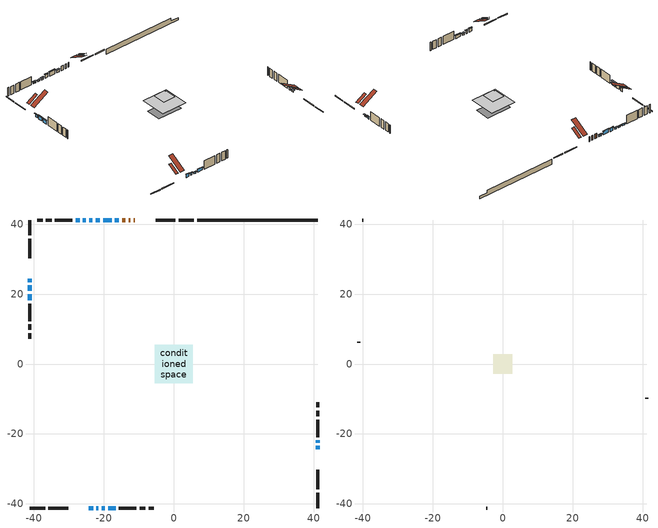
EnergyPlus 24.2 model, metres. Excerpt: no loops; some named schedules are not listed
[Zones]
conditioned space
 floor adiabatic (AdiabaticFloorConstruction): -5.47,-5.47 -5.47,5.47 5.47,5.47 5.47,-5.47 z2.21
 floor foundation (Slab1 construction): -5.41,-3.2 -5.41,3.2 5.41,3.2 5.41,-3.2 z-1.22
 wall outside (RimJoist1 construction): 5.78,41.15 1.4,41.15 / -41.15,-41.15 -36.77,-41.15 / -41.15,41.15 -41.15,36.77 / 41.15,-41.15 41.15,-36.77 z0.99:1.29
 wall outside (RimJoist2 construction): 0.47,41.15 -5.21,41.15 / -35.85,-41.15 -30.16,-41.15 / -41.15,35.85 -41.15,30.16 / 41.15,-35.85 41.15,-30.16 z0.99:1.29
 wall outside (AdiabaticWallConstruction 1): -11.08,41.15 -11.44,41.15 / -12.36,41.15 -12.92,41.15 / -13.85,41.15 -14.76,41.15 z0.99:3.02
 wall outside (AdiabaticWallConstruction): -15.69,41.15 -16.8,41.15 z0.99:1.91; -17.73,41.15 -20.17,41.15 / -41.15,20 -41.15,18.22 z0.99:2.62; -41.15,24.29 -41.15,23.38 / -24.29,-41.15 -23.07,-41.15 / -21.1,41.15 -22.32,41.15 z0.99:2.41; -22.14,-41.15 -21.53,-41.15 / -18.76,-41.15 -16.63,-41.15 z0.99:2.16; 41.15,-24.29 41.15,-23.38 / -20.61,-41.15 -19.69,-41.15 / -23.25,41.15 -24.16,41.15 z0.99:1.65; -25.09,41.15 -26.01,41.15 z0.99:1.45; -26.93,41.15 -28.05,41.15 z0.99:1.55; -41.15,22.45 -41.15,20.92 z0.99:2.67; 41.15,-22.45 41.15,-21.84 z0.99:2.01
 wall outside (Wall1 construction): -28.98,41.15 -33.98,41.15 / -15.7,-41.15 -10.69,-41.15 / -41.15,17.29 -41.15,12.28 / 41.15,-20.91 41.15,-15.9 z0.99:4.65
 wall outside (Wall2 construction): -34.91,41.15 -36.53,41.15 / -9.76,-41.15 -8.14,-41.15 / -41.15,11.36 -41.15,9.74 / 41.15,-14.98 41.15,-13.36 z0.99:4.65
 wall outside (Wall3 construction): -37.46,41.15 -38.98,41.15 / -7.21,-41.15 -5.69,-41.15 / -41.15,8.81 -41.15,7.29 / 41.15,-12.43 41.15,-10.91 z0.99:4.65
 wall foundation (FoundationWall1 construction): 6.71,41.15,-1.22 6.71,41.15,0.99 37.71,41.15,0.99 37.71,41.15,-0.2 41.15,41.15,-0.2 41.15,41.15,-1.22
 window (WindowConstruction 9): -15.69,41.15 -16.8,41.15 z0.99:1.9
 window (WindowConstruction 4): -17.73,41.15 -20.17,41.15 z0.99:2.61
 window (WindowConstruction 5): -41.15,24.29 -41.15,23.38 z0.99:2.41
 window (WindowConstruction 6): -24.29,-41.15 -23.07,-41.15 z0.99:2.41
 window (WindowConstruction 7): -22.14,-41.15 -21.53,-41.15 z0.99:2.16
 window (WindowConstruction 8): -21.1,41.15 -22.32,41.15 z0.99:2.41
 window (WindowConstruction 11): 41.15,-24.29 41.15,-23.38 z0.99:1.65
 window (WindowConstruction 12): -20.6,-41.15 -19.69,-41.15 z0.99:1.65
 window (WindowConstruction 13): -23.25,41.15 -24.16,41.15 z0.99:1.65
 window (WindowConstruction 14): -25.09,41.15 -26,41.15 z0.99:1.45
 window (WindowConstruction 10): -26.93,41.15 -28.05,41.15 z0.99:1.55
 window (WindowConstruction): -41.15,22.45 -41.15,20.92 z0.99:2.67
 window (WindowConstruction 1): -41.15,19.99 -41.15,18.22 z0.99:2.61
 window (WindowConstruction 2): 41.15,-22.45 41.15,-21.84 z0.99:2.01
 window (WindowConstruction 3): -18.76,-41.15 -16.63,-41.15 z0.99:2.16
 door (Door): -11.08,41.15 -11.44,41.15 z0.99:3.02
 door (Door 1): -12.37,41.15 -12.92,41.15 z0.99:3.02
 door (Door 2): -13.85,41.15 -14.76,41.15 z0.99:3.02
 ceiling adiabatic (AdiabaticFloorConstruction): 5.47,-5.47 5.47,5.47 -5.47,5.47 -5.47,-5.47 z2.21
 roof outside (Roof1 construction): -7.3,41.15,4.65 -7.3,37.12,7 -6.14,37.12,7 -6.14,41.15,4.65; -28.07,-41.15,4.65 -28.07,-37.12,7 -29.23,-37.12,7 -29.23,-41.15,4.65; -41.15,28.07,4.65 -37.12,28.07,7 -37.12,29.23,7 -41.15,29.23,4.65; 41.15,-28.07,4.65 37.12,-28.07,7 37.12,-29.23,7 41.15,-29.23,4.65
attic - vented
 floor to conditioned space (Floor1 construction Reversed): -2.72,-2.72 -2.72,2.72 2.72,2.72 2.72,-2.72 z4.65
 floor to conditioned space (Floor2 construction Reversed): -2.31,-2.31 -2.31,2.31 2.31,2.31 2.31,-2.31 z4.65
 wall outside (Wall4 construction): -39.91,41.15 -40.22,41.15 / -4.76,-41.15 -4.45,-41.15 / -41.15,6.36 -41.15,6.05 / 41.15,-9.98 41.15,-9.67 z0.99:4.65
 roof outside (Roof2 construction): -10.15,41.15,4.65 -10.15,34.53,8.51 -8.23,34.53,8.51 -8.23,41.15,4.65; -25.22,-41.15,4.65 -25.22,-34.53,8.51 -27.14,-34.53,8.51 -27.14,-41.15,4.65; -41.15,25.22,4.65 -34.53,25.22,8.51 -34.53,27.14,8.51 -41.15,27.14,4.65; 41.15,-25.22,4.65 34.53,-25.22,8.51 34.53,-27.14,8.51 41.15,-27.14,4.65
shading: -17,41.15 -15.49,41.15 -15.49,41.56 -17,41.56 z2.11; -20.37,41.15 -17.53,41.15 -17.53,41.56 -20.37,41.56 z2.82; -41.15,23.18 -41.15,24.49 -41.56,24.49 -41.56,23.18 z2.61; -22.87,-41.15 -24.49,-41.15 -24.49,-41.56 -22.87,-41.56 z2.61; -21.33,-41.15 -22.34,-41.15 -22.34,-41.56 -21.33,-41.56 z2.36; -22.52,41.15 -20.9,41.15 -20.9,41.56 -22.52,41.56 z2.61; 41.15,-23.18 41.15,-24.49 41.56,-24.49 41.56,-23.18 z1.85; -19.49,-41.15 -20.81,-41.15 -20.81,-41.56 -19.49,-41.56 z1.85; -24.36,41.15 -23.05,41.15 -23.05,41.56 -24.36,41.56 z1.85; -26.21,41.15 -24.89,41.15 -24.89,41.56 -26.21,41.56 z1.65; -28.25,41.15 -26.73,41.15 -26.73,41.56 -28.25,41.56 z1.75; -41.15,20.72 -41.15,22.65 -41.56,22.65 -41.56,20.72 z2.87; -41.15,18.02 -41.15,20.2 -41.56,20.2 -41.56,18.02 z2.82; 41.15,-21.64 41.15,-22.65 41.56,-22.65 41.56,-21.64 z2.21; -16.43,-41.15 -18.96,-41.15 -18.96,-41.56 -16.43,-41.56 z2.36
[Building]
Building 1: Terrain=Suburbs
[Site:Location]
Quebec Intl AP_QC: Latitude {deg}=46.8; Longitude {deg}=-71.38; Time Zone {hr}=-5; Elevation {m}=74; Keep Site Location Information=Yes
[Site:GroundTemperature:Shallow]
0.0108218, -2.24938, -2.43038, -1.3578, 2.94801, 7.23376, 10.9493, 13.303, 13.5029, 11.5886, 7.96783, 3.81355
[Site:WaterMainsTemperature]
Calculation Method=Schedule; Temperature Schedule=mains temperature schedule
[Material] Roughness=Rough; Thermal Absorptance=0.9
Name | Thickness {m} | Conductivity {W/m-K} | Density {kg/m3} | Specific Heat {J/kg-K} | Solar Absorptance | Visible Absorptance
asphalt or fiberglass shingles | 0.00635 | 0.162714 | 1121.4 | 1465.45 | 0.4 | 0.4
ceiling loosefill ins | 0.169333 | 0.0480833 | 16.02 | 1046.75 | 0.7 | 0.7
ceiling stud and cavity | 0.1397 | 0.162909 | 65.682 | 1177.47 | 0.7 | 0.7
ceiling stud and cavity 1 | 0.1397 | 0.0759935 | 65.682 | 1177.47 | 0.7 | 0.7
concrete 4.0 in. | 0.1016 | 1.803125 | 2242.8 | 837.4 | 0.7 | 0.7
concrete 8.0 in. | 0.2032 | 1.803125 | 2242.8 | 837.4 | 0.7 | 0.7
door material | 0.04445 | 0.0451087 | 512.64 | 1214.23 | 0.7 | 0.7
door material 1 | 0.04445 | 0.188738 | 512.64 | 1214.23 | 0.7 | 0.7
floor covering | 0.0127 | 0.0433444 | 54.468 | 1339.84 | 0.6 | 0.6
floor rigid ins; wall rigid ins | 0.512978 | 0.029427 | 32.04 | 1214.23 | 0.7 | 0.7
floor stud and cavity | 0.1397 | 1.75129 | 37.0049 | 1207.88 | 0.7 | 0.7
furniture material conditioned space 1 | 0.1524 | 0.115458 | 640.8 | 1214.23 | 0.6 | 0.6
gypsum board | 0.0127 | 0.160291 | 801 | 837.4 | 0.6 | 0.6
osb sheathing 0.5 in. | 0.0127 | 0.115458 | 512.64 | 1214.23 | 0.7 | 0.7
osb sheathing 0.75 in. | 0.01905 | 0.115458 | 512.64 | 1214.23 | 0.7 | 0.7
osb sheathing 2.0 in. | 0.0508 | 0.115458 | 512.64 | 1214.23 | 0.7 | 0.7
rim joist rigid ins | 0.051816 | 0.029427 | 32.04 | 1214.23 | 0.7 | 0.7
rim joist stud and cavity | 0.0508 | 0.11519 | 50.32683 | 1063.81 | 0.6 | 0.6
rim joist stud and cavity 1 | 0.0508 | 0.0956629 | 125.044 | 1163.47 | 0.6 | 0.6
roof stud and cavity | 0.2032 | 0.14079 | 78.34581 | 1123.46 | 0.7 | 0.7
wall stud and cavity | 0.1397 | 0.118064 | 139.0536 | 1170.24 | 0.7 | 0.7
wall stud and cavity 1 | 0.1397 | 0.134245 | 139.0536 | 1170.24 | 0.7 | 0.7
wall stud and cavity 2 | 0.1397 | 0.120759 | 139.0536 | 1170.24 | 0.7 | 0.7
wall stud and cavity 3 | 0.0889 | 6.1454 | 50.32683 | 1063.81 | 0.6 | 0.6
wall stud and cavity 4 | 0.0889 | 0.380278 | 52.3479 | 1209.89 | 0.7 | 0.7
wall stud and cavity 5 | 0.0889 | 0.391764 | 83.0341 | 1211.67 | 0.7 | 0.7
wood siding | 0.0254 | 0.102417 | 544.68 | 1172.36 | 0.4 | 0.4
wood siding 1 | 0.00254 | 0.102417 | 544.68 | 1172.36 | 0.4 | 0.4
wood siding 2; wood siding 3; wood siding 4 | 0.0254 | 0.102417 | 544.68 | 1172.36 | 0.7 | 0.7
[WindowMaterial:SimpleGlazingSystem]
Name | U-Factor {W/m2-K} | Solar Heat Gain Coefficient
WindowMaterial | 2.94859 | 0.61
WindowMaterial 1 | 2.94177 | 0.62
WindowMaterial 10 | 4.98983 | 0.58
WindowMaterial 11 | 4.672994 | 0.52
WindowMaterial 2 | 2.992306 | 0.51
WindowMaterial 3 | 2.99401 | 0.55
WindowMaterial 4 | 2.95994 | 0.59
WindowMaterial 5 | 2.983789 | 0.56
WindowMaterial 6 | 2.97073 | 0.58
WindowMaterial 7 | 2.98776 | 0.52
WindowMaterial 8 | 2.91622 | 0.49
WindowMaterial 9 | 3.02467 | 0.44
[Construction]
AdiabaticFloorConstruction: floor stud and cavity, floor rigid ins, osb sheathing 0.75 in., floor covering
AdiabaticWallConstruction: wood siding 3, wall rigid ins, wall stud and cavity 4, gypsum board
AdiabaticWallConstruction 1: wood siding 4, wall rigid ins, wall stud and cavity 4, gypsum board
Door: door material
Door 1; Door 2: door material 1
Floor1 construction Reversed: gypsum board, ceiling stud and cavity, ceiling loosefill ins
Floor2 construction Reversed: gypsum board, ceiling stud and cavity 1
FoundationWall1 construction: concrete 8.0 in.
furniture construction conditioned space 1: furniture material conditioned space 1
PartitionWallConstruction: gypsum board, wall stud and cavity 5, gypsum board
RimJoist1 construction: wood siding 2, rim joist stud and cavity
RimJoist2 construction: wood siding 2, rim joist rigid ins, osb sheathing 2.0 in., rim joist stud and cavity 1
Roof1 construction: asphalt or fiberglass shingles, osb sheathing 0.75 in., roof stud and cavity, gypsum board
Roof2 construction: asphalt or fiberglass shingles
Slab1 construction: concrete 4.0 in.
Wall1 construction: wood siding, osb sheathing 0.5 in., wall stud and cavity, gypsum board
Wall2 construction: wood siding, osb sheathing 0.5 in., wall stud and cavity 1, gypsum board
Wall3 construction: wood siding, osb sheathing 0.5 in., wall stud and cavity 2, gypsum board
Wall4 construction: wood siding 1, wall stud and cavity 3
WindowConstruction: WindowMaterial
WindowConstruction 1: WindowMaterial 1
WindowConstruction 10: WindowMaterial 9
WindowConstruction 11; WindowConstruction 12; WindowConstruction 13: WindowMaterial 10
WindowConstruction 14: WindowMaterial 11
WindowConstruction 2: WindowMaterial 2
WindowConstruction 3: WindowMaterial 3
WindowConstruction 4: WindowMaterial 4
WindowConstruction 5: WindowMaterial 5
WindowConstruction 6; WindowConstruction 8: WindowMaterial 6
WindowConstruction 7: WindowMaterial 7
WindowConstruction 9: WindowMaterial 8
[Zone] Multiplier=1; Part of Total Floor Area=Yes
Name | Volume {m3}
attic - vented | 30.4153
conditioned space | 474.5
[Space]
Name | Zone | Volume {m3}
attic - vented 1 | attic - vented | 30.4153
conditioned space 1 | conditioned space | 474.5
[ZoneInfiltration:EffectiveLeakageArea]
infil attic - vented 1: Zone or Space=attic - vented 1; Schedule=Always On Discrete; Effective Air Leakage Area {cm2}=1876.06; Stack Coefficient=0.000523073; Wind Coefficient=1.54526e-05
[ZoneMixing]
whole house fan mix: Zone or Space=attic - vented; Schedule=Always On Continuous; Design Flow Rate Calculation Method=Flow/Zone; Design Flow Rate {m3/s}=0; Source Zone or Space=conditioned space
[SurfaceProperty:ExposedFoundationPerimeter]
Slab1: Exposed Perimeter Calculation Method=TotalExposedPerimeter; Total Exposed Perimeter {m}=34.442
[InternalMass] Zone or ZoneList=conditioned space; Space or SpaceList=conditioned space 1
Name | Construction | Surface Area {m2}
furniture mass conditioned space 1 | furniture construction conditioned space 1 | 75.6402
partition wall mass | PartitionWallConstruction | 189.1
[Lights]
interior lighting: Zone or ZoneList or Space or SpaceList=conditioned space 1; Schedule=interior lighting schedule; Design Level Calculation Method=LightingLevel; Lighting Level {W}=343.2; Return Air Fraction=0; Fraction Radiant=0.6; Fraction Visible=0.2; Fraction Replaceable=1
[People]
occupants: Zone or ZoneList or Space or SpaceList=conditioned space 1; Number of People Schedule=occupants schedule; Number of People Calculation Method=People; Number of People=3; Fraction Radiant=0.314171; Sensible Heat Fraction=0.56303; Activity Level Schedule=occupants activity schedule; Carbon Dioxide Generation Rate {m3/s-W}=0; Enable ASHRAE 55 Comfort Warnings=No; Mean Radiant Temperature Calculation Type=EnclosureAveraged
[ElectricEquipment] Zone or ZoneList or Space or SpaceList=conditioned space 1; Design Level Calculation Method=EquipmentLevel
Name | Schedule | Design Level {W} | Fraction Latent | Fraction Radiant | Fraction Lost
clothes dryer | clothes dryer schedule | 140.772 | 0.015 | 0.081 | 0.85
clothes washer | clothes washer schedule | 32.1985 | 0.03 | 0.162 | 0.7
cooking range | cooking range schedule | 215.147 | 0.08 | 0.432 | 0.2
dishwasher | dishwasher schedule | 66.8632 | 0.3 | 0.18 | 0.4
fridge | fridge schedule | 72.9452 | 0 | 0.6 | 0
mech vent house fan | mech vent house fan schedule | 6.33333 | 0 | 0 | 1
mech vent house fan cfis | mech vent house fan cfis schedule | 0 | 0 | 0 | 0
mech vent range fan 0 | mech vent range fan 0 schedule | 57 | 0 | 0 | 1
misc plug loads | misc plug loads schedule | 494.7 | 0.045 | 0.513 | 0.1
whole house fan | Always On Discrete | 0 | 0 | 0 | 1
[OtherEquipment] Zone or ZoneList or Space or SpaceList=conditioned space 1; Design Level Calculation Method=EquipmentLevel
Name | Fuel Type | Schedule | Design Level {W} | Fraction Latent | Fraction Radiant | Fraction Lost
clothes dryer 1 | Electricity | clothes dryer schedule | 0 | 0.015 | 0.081 | 0.85
cooking range 1 | Electricity | cooking range schedule | 0 | 0.08 | 0.432 | 0.2
general water use latent | None | general water use schedule | 62.594 | 1 | 0 | 0
general water use sensible | None | general water use schedule | -61.6891 | 0 | 0.6 | 0
mech vent house fan latent load | None | Always On Discrete | 0 | 1 | 0 | 0
mech vent house fan sensible load | None | Always On Discrete | 0 | 0 | 0 | 0
water heater energy adjustment1 | Electricity | Always On Discrete | 0.01 | 0 | 0 | 1
[ZoneInfiltration:DesignFlowRate] Zone or ZoneList or Space or SpaceList=conditioned space 1; Schedule=Always On Discrete; Design Flow Rate Calculation Method=Flow/Zone; Design Flow Rate {m3/s}=0
infil flow; natural vent flow; whole house fan flow
[Foundation:Kiva]
Foundation Kiva 1: Initial Indoor Air Temperature {C}=18; Wall Height Above Grade {m}=0.990021; Wall Depth Below Slab {m}=0.2032
[Foundation:Kiva:Settings]
Soil Conductivity {W/m-K}=0.849921; Soil Density {kg/m3}=1842.3; Soil Specific Heat {J/kg-K}=418.7; Ground Solar Absorptivity=0.9; Ground Thermal Absorptivity=0.9; Ground Surface Roughness {m}=0.03; Far-Field Width {m}=40; Deep-Ground Boundary Condition=ZeroFlux; Deep-Ground Depth {m}=40; Minimum Cell Dimension {m}=0.2; Maximum Cell Growth Coefficient=3; Simulation Timestep=Timestep
[Exterior:Lights]
exterior lighting: Schedule=exterior lighting schedule; Design Level {W}=75.6
[Schedule:Constant]
Name | Hourly Value
Always On Continuous; mech vent house fan schedule; mech vent house fan cfis schedule; Always On Discrete | 1
occupants activity schedule | 117.228
fridge schedule | 0
[Schedule:Week:Daily]
interior lighting schedule Week Rule - Jan1-Jan27: interior lighting schedule day, interior lighting schedule day, interior lighting schedule day, interior lighting schedule day, interior lighting schedule day, interior lighting schedule day, interior lighting schedule day, interior lighting schedule default day, interior lighting schedule default day, interior lighting schedule default day, interior lighting schedule default day, interior lighting schedule default day
interior lighting schedule Week Rule - Jan28-Feb3: interior lighting schedule day, interior lighting schedule day, interior lighting schedule day, interior lighting schedule day, interior lighting schedule day 1, interior lighting schedule day 1, interior lighting schedule day 1, interior lighting schedule default day, interior lighting schedule default day, interior lighting schedule default day, interior lighting schedule default day, interior lighting schedule default day
interior lighting schedule Week Rule - Feb4-Feb24: interior lighting schedule day 1, interior lighting schedule day 1, interior lighting schedule day 1, interior lighting schedule day 1, interior lighting schedule day 1, interior lighting schedule day 1, interior lighting schedule day 1, interior lighting schedule default day, interior lighting schedule default day, interior lighting schedule default day, interior lighting schedule default day, interior lighting schedule default day
interior lighting schedule Week Rule - Feb25-Mar3: interior lighting schedule day 1, interior lighting schedule day 1, interior lighting schedule day 1, interior lighting schedule day 1, interior lighting schedule day 2, interior lighting schedule day 2, interior lighting schedule day 2, interior lighting schedule default day, interior lighting schedule default day, interior lighting schedule default day, interior lighting schedule default day, interior lighting schedule default day
interior lighting schedule Week Rule - Mar4-Mar31: interior lighting schedule day 2, interior lighting schedule day 2, interior lighting schedule day 2, interior lighting schedule day 2, interior lighting schedule day 2, interior lighting schedule day 2, interior lighting schedule day 2, interior lighting schedule default day, interior lighting schedule default day, interior lighting schedule default day, interior lighting schedule default day, interior lighting schedule default day
interior lighting schedule Week Rule - Apr1-Apr28: interior lighting schedule day 3, interior lighting schedule day 3, interior lighting schedule day 3, interior lighting schedule day 3, interior lighting schedule day 3, interior lighting schedule day 3, interior lighting schedule day 3, interior lighting schedule default day, interior lighting schedule default day, interior lighting schedule default day, interior lighting schedule default day, interior lighting schedule default day
interior lighting schedule Week Rule - Apr29-May5: interior lighting schedule day 3, interior lighting schedule day 3, interior lighting schedule day 4, interior lighting schedule day 4, interior lighting schedule day 4, interior lighting schedule day 4, interior lighting schedule day 4, interior lighting schedule default day, interior lighting schedule default day, interior lighting schedule default day, interior lighting schedule default day, interior lighting schedule default day
interior lighting schedule Week Rule - May6-May26: interior lighting schedule day 4, interior lighting schedule day 4, interior lighting schedule day 4, interior lighting schedule day 4, interior lighting schedule day 4, interior lighting schedule day 4, interior lighting schedule day 4, interior lighting schedule default day, interior lighting schedule default day, interior lighting schedule default day, interior lighting schedule default day, interior lighting schedule default day
interior lighting schedule Week Rule - May27-Jun2: interior lighting schedule day 4, interior lighting schedule day 4, interior lighting schedule day 4, interior lighting schedule day 4, interior lighting schedule day 4, interior lighting schedule day 5, interior lighting schedule day 5, interior lighting schedule default day, interior lighting schedule default day, interior lighting schedule default day, interior lighting schedule default day, interior lighting schedule default day
interior lighting schedule Week Rule - Jun3-Jun30: interior lighting schedule day 5, interior lighting schedule day 5, interior lighting schedule day 5, interior lighting schedule day 5, interior lighting schedule day 5, interior lighting schedule day 5, interior lighting schedule day 5, interior lighting schedule default day, interior lighting schedule default day, interior lighting schedule default day, interior lighting schedule default day, interior lighting schedule default day
interior lighting schedule Week Rule - Jul1-Jul28: interior lighting schedule day 6, interior lighting schedule day 6, interior lighting schedule day 6, interior lighting schedule day 6, interior lighting schedule day 6, interior lighting schedule day 6, interior lighting schedule day 6, interior lighting schedule default day, interior lighting schedule default day, interior lighting schedule default day, interior lighting schedule default day, interior lighting schedule default day
interior lighting schedule Week Rule - Jul29-Aug4: interior lighting schedule day 6, interior lighting schedule day 6, interior lighting schedule day 6, interior lighting schedule day 7, interior lighting schedule day 7, interior lighting schedule day 7, interior lighting schedule day 7, interior lighting schedule default day, interior lighting schedule default day, interior lighting schedule default day, interior lighting schedule default day, interior lighting schedule default day
interior lighting schedule Week Rule - Aug5-Aug25: interior lighting schedule day 7, interior lighting schedule day 7, interior lighting schedule day 7, interior lighting schedule day 7, interior lighting schedule day 7, interior lighting schedule day 7, interior lighting schedule day 7, interior lighting schedule default day, interior lighting schedule default day, interior lighting schedule default day, interior lighting schedule default day, interior lighting schedule default day
interior lighting schedule Week Rule - Aug26-Sep1: interior lighting schedule day 7, interior lighting schedule day 7, interior lighting schedule day 7, interior lighting schedule day 7, interior lighting schedule day 7, interior lighting schedule day 7, interior lighting schedule day 8, interior lighting schedule default day, interior lighting schedule default day, interior lighting schedule default day, interior lighting schedule default day, interior lighting schedule default day
interior lighting schedule Week Rule - Sep2-Sep29: interior lighting schedule day 8, interior lighting schedule day 8, interior lighting schedule day 8, interior lighting schedule day 8, interior lighting schedule day 8, interior lighting schedule day 8, interior lighting schedule day 8, interior lighting schedule default day, interior lighting schedule default day, interior lighting schedule default day, interior lighting schedule default day, interior lighting schedule default day
interior lighting schedule Week Rule - Sep30-Oct6: interior lighting schedule day 8, interior lighting schedule day 9, interior lighting schedule day 9, interior lighting schedule day 9, interior lighting schedule day 9, interior lighting schedule day 9, interior lighting schedule day 9, interior lighting schedule default day, interior lighting schedule default day, interior lighting schedule default day, interior lighting schedule default day, interior lighting schedule default day
interior lighting schedule Week Rule - Oct7-Oct27: interior lighting schedule day 9, interior lighting schedule day 9, interior lighting schedule day 9, interior lighting schedule day 9, interior lighting schedule day 9, interior lighting schedule day 9, interior lighting schedule day 9, interior lighting schedule default day, interior lighting schedule default day, interior lighting schedule default day, interior lighting schedule default day, interior lighting schedule default day
interior lighting schedule Week Rule - Oct28-Nov3: interior lighting schedule day 9, interior lighting schedule day 9, interior lighting schedule day 9, interior lighting schedule day 9, interior lighting schedule day 10, interior lighting schedule day 10, interior lighting schedule day 10, interior lighting schedule default day, interior lighting schedule default day, interior lighting schedule default day, interior lighting schedule default day, interior lighting schedule default day
interior lighting schedule Week Rule - Nov4-Nov24: interior lighting schedule day 10, interior lighting schedule day 10, interior lighting schedule day 10, interior lighting schedule day 10, interior lighting schedule day 10, interior lighting schedule day 10, interior lighting schedule day 10, interior lighting schedule default day, interior lighting schedule default day, interior lighting schedule default day, interior lighting schedule default day, interior lighting schedule default day
interior lighting schedule Week Rule - Nov25-Dec1: interior lighting schedule day 10, interior lighting schedule day 10, interior lighting schedule day 10, interior lighting schedule day 10, interior lighting schedule day 10, interior lighting schedule day 10, interior lighting schedule day 11, interior lighting schedule default day, interior lighting schedule default day, interior lighting schedule default day, interior lighting schedule default day, interior lighting schedule default day
interior lighting schedule Week Rule - Dec2-Dec31: interior lighting schedule day 11, interior lighting schedule day 11, interior lighting schedule day 11, interior lighting schedule day 11, interior lighting schedule day 11, interior lighting schedule day 11, interior lighting schedule day 11, interior lighting schedule default day, interior lighting schedule default day, interior lighting schedule default day, interior lighting schedule default day, interior lighting schedule default day
occupants schedule Week Rule - Jan1-Dec31: occupants schedule day, occupants schedule day, occupants schedule day, occupants schedule day, occupants schedule day, occupants schedule day, occupants schedule day, occupants schedule default day, occupants schedule default day, occupants schedule default day, occupants schedule default day, occupants schedule default day
clothes dryer schedule Week Rule - Jan1-Dec31: clothes dryer schedule day, clothes dryer schedule day, clothes dryer schedule day, clothes dryer schedule day, clothes dryer schedule day, clothes dryer schedule day, clothes dryer schedule day, clothes dryer schedule default day, clothes dryer schedule default day, clothes dryer schedule default day, clothes dryer schedule default day, clothes dryer schedule default day
clothes washer schedule Week Rule - Jan1-Dec31: clothes washer schedule day, clothes washer schedule day, clothes washer schedule day, clothes washer schedule day, clothes washer schedule day, clothes washer schedule day, clothes washer schedule day, clothes washer schedule default day, clothes washer schedule default day, clothes washer schedule default day, clothes washer schedule default day, clothes washer schedule default day
cooking range schedule Week Rule - Jan1-Dec31: cooking range schedule day, cooking range schedule day, cooking range schedule day, cooking range schedule day, cooking range schedule day, cooking range schedule day, cooking range schedule day, cooking range schedule default day, cooking range schedule default day, cooking range schedule default day, cooking range schedule default day, cooking range schedule default day
dishwasher schedule Week Rule - Jan1-Dec31: dishwasher schedule day, dishwasher schedule day, dishwasher schedule day, dishwasher schedule day, dishwasher schedule day, dishwasher schedule day, dishwasher schedule day, dishwasher schedule default day, dishwasher schedule default day, dishwasher schedule default day, dishwasher schedule default day, dishwasher schedule default day
mech vent range fan 0 schedule Week Rule - Jan1-Dec31: mech vent range fan 0 schedule day, mech vent range fan 0 schedule day, mech vent range fan 0 schedule day, mech vent range fan 0 schedule day, mech vent range fan 0 schedule day, mech vent range fan 0 schedule day, mech vent range fan 0 schedule day, mech vent range fan 0 schedule default day, mech vent range fan 0 schedule default day, mech vent range fan 0 schedule default day, mech vent range fan 0 schedule default day, mech vent range fan 0 schedule default day
misc plug loads schedule Week Rule - Jan1-Dec31: misc plug loads schedule day, misc plug loads schedule day, misc plug loads schedule day, misc plug loads schedule day, misc plug loads schedule day, misc plug loads schedule day, misc plug loads schedule day, misc plug loads schedule default day, misc plug loads schedule default day, misc plug loads schedule default day, misc plug loads schedule default day, misc plug loads schedule default day
general water use schedule Week Rule - Jan1-Dec31: general water use schedule day, general water use schedule day, general water use schedule day, general water use schedule day, general water use schedule day, general water use schedule day, general water use schedule day, general water use schedule default day, general water use schedule default day, general water use schedule default day, general water use schedule default day, general water use schedule default day
exterior lighting schedule Week Rule - Jan1-Jan27: exterior lighting schedule day, exterior lighting schedule day, exterior lighting schedule day, exterior lighting schedule day, exterior lighting schedule day, exterior lighting schedule day, exterior lighting schedule day, exterior lighting schedule default day, exterior lighting schedule default day, exterior lighting schedule default day, exterior lighting schedule default day, exterior lighting schedule default day
exterior lighting schedule Week Rule - Jan28-Feb3: exterior lighting schedule day, exterior lighting schedule day, exterior lighting schedule day, exterior lighting schedule day, exterior lighting schedule day 1, exterior lighting schedule day 1, exterior lighting schedule day 1, exterior lighting schedule default day, exterior lighting schedule default day, exterior lighting schedule default day, exterior lighting schedule default day, exterior lighting schedule default day
exterior lighting schedule Week Rule - Feb4-Feb24: exterior lighting schedule day 1, exterior lighting schedule day 1, exterior lighting schedule day 1, exterior lighting schedule day 1, exterior lighting schedule day 1, exterior lighting schedule day 1, exterior lighting schedule day 1, exterior lighting schedule default day, exterior lighting schedule default day, exterior lighting schedule default day, exterior lighting schedule default day, exterior lighting schedule default day
exterior lighting schedule Week Rule - Feb25-Mar3: exterior lighting schedule day 1, exterior lighting schedule day 1, exterior lighting schedule day 1, exterior lighting schedule day 1, exterior lighting schedule day 2, exterior lighting schedule day 2, exterior lighting schedule day 2, exterior lighting schedule default day, exterior lighting schedule default day, exterior lighting schedule default day, exterior lighting schedule default day, exterior lighting schedule default day
exterior lighting schedule Week Rule - Mar4-Mar31: exterior lighting schedule day 2, exterior lighting schedule day 2, exterior lighting schedule day 2, exterior lighting schedule day 2, exterior lighting schedule day 2, exterior lighting schedule day 2, exterior lighting schedule day 2, exterior lighting schedule default day, exterior lighting schedule default day, exterior lighting schedule default day, exterior lighting schedule default day, exterior lighting schedule default day
exterior lighting schedule Week Rule - Apr1-Apr28: exterior lighting schedule day 3, exterior lighting schedule day 3, exterior lighting schedule day 3, exterior lighting schedule day 3, exterior lighting schedule day 3, exterior lighting schedule day 3, exterior lighting schedule day 3, exterior lighting schedule default day, exterior lighting schedule default day, exterior lighting schedule default day, exterior lighting schedule default day, exterior lighting schedule default day
exterior lighting schedule Week Rule - Apr29-May5: exterior lighting schedule day 3, exterior lighting schedule day 3, exterior lighting schedule day 4, exterior lighting schedule day 4, exterior lighting schedule day 4, exterior lighting schedule day 4, exterior lighting schedule day 4, exterior lighting schedule default day, exterior lighting schedule default day, exterior lighting schedule default day, exterior lighting schedule default day, exterior lighting schedule default day
exterior lighting schedule Week Rule - May6-May26: exterior lighting schedule day 4, exterior lighting schedule day 4, exterior lighting schedule day 4, exterior lighting schedule day 4, exterior lighting schedule day 4, exterior lighting schedule day 4, exterior lighting schedule day 4, exterior lighting schedule default day, exterior lighting schedule default day, exterior lighting schedule default day, exterior lighting schedule default day, exterior lighting schedule default day
exterior lighting schedule Week Rule - May27-Jun2: exterior lighting schedule day 4, exterior lighting schedule day 4, exterior lighting schedule day 4, exterior lighting schedule day 4, exterior lighting schedule day 4, exterior lighting schedule day 5, exterior lighting schedule day 5, exterior lighting schedule default day, exterior lighting schedule default day, exterior lighting schedule default day, exterior lighting schedule default day, exterior lighting schedule default day
exterior lighting schedule Week Rule - Jun3-Jun30: exterior lighting schedule day 5, exterior lighting schedule day 5, exterior lighting schedule day 5, exterior lighting schedule day 5, exterior lighting schedule day 5, exterior lighting schedule day 5, exterior lighting schedule day 5, exterior lighting schedule default day, exterior lighting schedule default day, exterior lighting schedule default day, exterior lighting schedule default day, exterior lighting schedule default day
exterior lighting schedule Week Rule - Jul1-Jul28: exterior lighting schedule day 6, exterior lighting schedule day 6, exterior lighting schedule day 6, exterior lighting schedule day 6, exterior lighting schedule day 6, exterior lighting schedule day 6, exterior lighting schedule day 6, exterior lighting schedule default day, exterior lighting schedule default day, exterior lighting schedule default day, exterior lighting schedule default day, exterior lighting schedule default day
exterior lighting schedule Week Rule - Jul29-Aug4: exterior lighting schedule day 6, exterior lighting schedule day 6, exterior lighting schedule day 6, exterior lighting schedule day 7, exterior lighting schedule day 7, exterior lighting schedule day 7, exterior lighting schedule day 7, exterior lighting schedule default day, exterior lighting schedule default day, exterior lighting schedule default day, exterior lighting schedule default day, exterior lighting schedule default day
exterior lighting schedule Week Rule - Aug5-Aug25: exterior lighting schedule day 7, exterior lighting schedule day 7, exterior lighting schedule day 7, exterior lighting schedule day 7, exterior lighting schedule day 7, exterior lighting schedule day 7, exterior lighting schedule day 7, exterior lighting schedule default day, exterior lighting schedule default day, exterior lighting schedule default day, exterior lighting schedule default day, exterior lighting schedule default day
[Schedule:Year]
interior lighting schedule: interior lighting schedule Week Rule - Jan1-Jan27, 1, 1, 1, 27, interior lighting schedule Week Rule - Jan28-Feb3, 1, 28, 2, 3, interior lighting schedule Week Rule - Feb4-Feb24, 2, 4, 2, 24, interior lighting schedule Week Rule - Feb25-Mar3, 2, 25, 3, 3, interior lighting schedule Week Rule - Mar4-Mar31, 3, 4, 3, 31, interior lighting schedule Week Rule - Apr1-Apr28, 4, 1, 4, 28, interior lighting schedule Week Rule - Apr29-May5, 4, 29, 5, 5, interior lighting schedule Week Rule - May6-May26, 5, 6, 5, 26, interior lighting schedule Week Rule - May27-Jun2, 5, 27, 6, 2, interior lighting schedule Week Rule - Jun3-Jun30, 6, 3, 6, 30, interior lighting schedule Week Rule - Jul1-Jul28, 7, 1, 7, 28, interior lighting schedule Week Rule - Jul29-Aug4, 7, 29, 8, 4, interior lighting schedule Week Rule - Aug5-Aug25, 8, 5, 8, 25, interior lighting schedule Week Rule - Aug26-Sep1, 8, 26, 9, 1, interior lighting schedule Week Rule - Sep2-Sep29, 9, 2, 9, 29, interior lighting schedule Week Rule - Sep30-Oct6, 9, 30, 10, 6, interior lighting schedule Week Rule - Oct7-Oct27, 10, 7, 10, 27, interior lighting schedule Week Rule - Oct28-Nov3, 10, 28, 11, 3, interior lighting schedule Week Rule - Nov4-Nov24, 11, 4, 11, 24, interior lighting schedule Week Rule - Nov25-Dec1, 11, 25, 12, 1, interior lighting schedule Week Rule - Dec2-Dec31, 12, 2, 12, 31
occupants schedule: occupants schedule Week Rule - Jan1-Dec31, 1, 1, 12, 31
clothes dryer schedule: clothes dryer schedule Week Rule - Jan1-Dec31, 1, 1, 12, 31
clothes washer schedule: clothes washer schedule Week Rule - Jan1-Dec31, 1, 1, 12, 31
cooking range schedule: cooking range schedule Week Rule - Jan1-Dec31, 1, 1, 12, 31
dishwasher schedule: dishwasher schedule Week Rule - Jan1-Dec31, 1, 1, 12, 31
mech vent range fan 0 schedule: mech vent range fan 0 schedule Week Rule - Jan1-Dec31, 1, 1, 12, 31
misc plug loads schedule: misc plug loads schedule Week Rule - Jan1-Dec31, 1, 1, 12, 31
general water use schedule: general water use schedule Week Rule - Jan1-Dec31, 1, 1, 12, 31
exterior lighting schedule: exterior lighting schedule Week Rule - Jan1-Jan27, 1, 1, 1, 27, exterior lighting schedule Week Rule - Jan28-Feb3, 1, 28, 2, 3, exterior lighting schedule Week Rule - Feb4-Feb24, 2, 4, 2, 24, exterior lighting schedule Week Rule - Feb25-Mar3, 2, 25, 3, 3, exterior lighting schedule Week Rule - Mar4-Mar31, 3, 4, 3, 31, exterior lighting schedule Week Rule - Apr1-Apr28, 4, 1, 4, 28, exterior lighting schedule Week Rule - Apr29-May5, 4, 29, 5, 5, exterior lighting schedule Week Rule - May6-May26, 5, 6, 5, 26, exterior lighting schedule Week Rule - May27-Jun2, 5, 27, 6, 2, exterior lighting schedule Week Rule - Jun3-Jun30, 6, 3, 6, 30, exterior lighting schedule Week Rule - Jul1-Jul28, 7, 1, 7, 28, exterior lighting schedule Week Rule - Jul29-Aug4, 7, 29, 8, 4, exterior lighting schedule Week Rule - Aug5-Aug25, 8, 5, 8, 25, exterior lighting schedule Week Rule - Aug26-Sep1, 8, 26, 9, 1, exterior lighting schedule Week Rule - Sep2-Sep29, 9, 2, 9, 29, exterior lighting schedule Week Rule - Sep30-Oct6, 9, 30, 10, 6, exterior lighting schedule Week Rule - Oct7-Oct27, 10, 7, 10, 27, exterior lighting schedule Week Rule - Oct28-Nov3, 10, 28, 11, 3, exterior lighting schedule Week Rule - Nov4-Nov24, 11, 4, 11, 24, exterior lighting schedule Week Rule - Nov25-Dec1, 11, 25, 12, 1, exterior lighting schedule Week Rule - Dec2-Dec31, 12, 2, 12, 31
[Schedule:Compact]
mains temperature schedule: Through: 01/01, For: AllDays, Until: 24:00, 5.175, Through: 01/02, For: AllDays, Until: 24:00, 5.10167, Through: 01/03, For: AllDays, Until: 24:00, 5.02889, Through: 01/04, For: AllDays, Until: 24:00, 4.95778, Through: 01/05, For: AllDays, Until: 24:00, 4.88778, Through: 01/06, For: AllDays, Until: 24:00, 4.81833, Through: 01/07, For: AllDays, Until: 24:00, 4.75056, Through: 01/08, For: AllDays, Until: 24:00, 4.68389, Through: 01/09, For: AllDays, Until: 24:00, 4.61833, Through: 01/10, For: AllDays, Until: 24:00, 4.55389, Through: 01/11, For: AllDays, Until: 24:00, 4.49056, Through: 01/12, For: AllDays, Until: 24:00, 4.42889, Through: 01/13, For: AllDays, Until: 24:00, 4.36778, Through: 01/14, For: AllDays, Until: 24:00, 4.30889, Through: 01/15, For: AllDays, Until: 24:00, 4.25056, Through: 01/16, For: AllDays, Until: 24:00, 4.19389, Through: 01/17, For: AllDays, Until: 24:00, 4.13833, Through: 01/18, For: AllDays, Until: 24:00, 4.08444, Through: 01/19, For: AllDays, Until: 24:00, 4.03167, Through: 01/20, For: AllDays, Until: 24:00, 3.98056, Through: 01/21, For: AllDays, Until: 24:00, 3.93056, Through: 01/22, For: AllDays, Until: 24:00, 3.88222, Through: 01/23, For: AllDays, Until: 24:00, 3.835, Through: 01/24, For: AllDays, Until: 24:00, 3.78944, Through: 01/25, For: AllDays, Until: 24:00, 3.74556, Through: 01/26, For: AllDays, Until: 24:00, 3.70278, Through: 01/27, For: AllDays, Until: 24:00, 3.66167, Through: 01/28, For: AllDays, Until: 24:00, 3.62167, Through: 01/29, For: AllDays, Until: 24:00, 3.58389, Through: 01/30, For: AllDays, Until: 24:00, 3.54722, Through: 01/31, For: AllDays, Until: 24:00, 3.51167, Through: 02/01, For: AllDays, Until: 24:00, 3.47833, Through: 02/02, For: AllDays, Until: 24:00, 3.44611, Through: 02/03, For: AllDays, Until: 24:00, 3.41556, Through: 02/04, For: AllDays, Until: 24:00, 3.38667, Through: 02/05, For: AllDays, Until: 24:00, 3.35944, Through: 02/06, For: AllDays, Until: 24:00, 3.33389, Through: 02/07, For: AllDays, Until: 24:00, 3.30944, Through: 02/08, For: AllDays, Until: 24:00, 3.28667, Through: 02/09, For: AllDays, Until: 24:00, 3.26611, Through: 02/10, For: AllDays, Until: 24:00, 3.24667, Through: 02/11, For: AllDays, Until: 24:00, 3.22889, Through: 02/12, For: AllDays, Until: 24:00, 3.21278, Through: 02/13, For: AllDays, Until: 24:00, 3.19833, Through: 02/14, For: AllDays, Until: 24:00, 3.18556, Through: 02/15, For: AllDays, Until: 24:00, 3.17389, Through: 02/16, For: AllDays, Until: 24:00, 3.16444, Through: 02/17, For: AllDays, Until: 24:00, 3.15667, Through: 02/18, For: AllDays, Until: 24:00, 3.15056, Through: 02/19, For: AllDays, Until: 24:00, 3.14556, Through: 02/20, For: AllDays, Until: 24:00, 3.14278, Through: 02/21, For: AllDays, Until: 24:00, 3.14111, Through: 02/22, For: AllDays, Until: 24:00, 3.14167, Through: 02/23, For: AllDays, Until: 24:00, 3.14333, Through: 02/24, For: AllDays, Until: 24:00, 3.14722, Through: 02/25, For: AllDays, Until: 24:00, 3.15222, Through: 02/26, For: AllDays, Until: 24:00, 3.15944, Through: 02/27, For: AllDays, Until: 24:00, 3.16778, Through: 02/28, For: AllDays, Until: 24:00, 3.17778, Through: 03/01, For: AllDays, Until: 24:00, 3.18944, Through: 03/02, For: AllDays, Until: 24:00, 3.20333, Through: 03/03, For: AllDays, Until: 24:00, 3.21833, Through: 03/04, For: AllDays, Until: 24:00, 3.235, Through: 03/05, For: AllDays, Until: 24:00, 3.25333, Through: 03/06, For: AllDays, Until: 24:00, 3.27333, Through: 03/07, For: AllDays, Until: 24:00, 3.29444, Through: 03/08, For: AllDays, Until: 24:00, 3.31778, Through: 03/09, For: AllDays, Until: 24:00, 3.34222, Through: 03/10, For: AllDays, Until: 24:00, 3.36889, Through: 03/11, For: AllDays, Until: 24:00, 3.39667, Through: 03/12, For: AllDays, Until: 24:00, 3.42611, Through: 03/13, For: AllDays, Until: 24:00, 3.45722, Through: 03/14, For: AllDays, Until: 24:00, 3.49, Through: 03/15, For: AllDays, Until: 24:00, 3.52389, Through: 03/16, For: AllDays, Until: 24:00, 3.55944, Through: 03/17, For: AllDays, Until: 24:00, 3.59667, Through: 03/18, For: AllDays, Until: 24:00, 3.63556, Through: 03/19, For: AllDays, Until: 24:00, 3.67556, Through: 03/20, For: AllDays, Until: 24:00, 3.71722, Through: 03/21, For: AllDays, Until: 24:00, 3.76056, Through: 03/22, For: AllDays, Until: 24:00, 3.80556, Through: 03/23, For: AllDays, Until: 24:00, 3.85111, Through: 03/24, For: AllDays, Until: 24:00, 3.89889, Through: 03/25, For: AllDays, Until: 24:00, 3.94778, Through: 03/26, For: AllDays, Until: 24:00, 3.99833, Through: 03/27, For: AllDays, Until: 24:00, 4.05, Through: 03/28, For: AllDays, Until: 24:00, 4.10333, Through: 03/29, For: AllDays, Until: 24:00, 4.15778, Through: 03/30, For: AllDays, Until: 24:00, 4.21333, Through: 03/31, For: AllDays, Until: 24:00, 4.27056, Through: 04/01, For: AllDays, Until: 24:00, 4.32944, Through: 04/02, For: AllDays, Until: 24:00, 4.38889, Through: 04/03, For: AllDays, Until: 24:00, 4.45, Through: 04/04, For: AllDays, Until: 24:00, 4.51222, Through: 04/05, For: AllDays, Until: 24:00, 4.57611, Through: 04/06, For: AllDays, Until: 24:00, 4.64056, Through: 04/07, For: AllDays, Until: 24:00, 4.70667, Through: 04/08, For: AllDays, Until: 24:00, 4.77389, Through: 04/09, For: AllDays, Until: 24:00, 4.84222, Through: 04/10, For: AllDays, Until: 24:00, 4.91167, Through: 04/11, For: AllDays, Until: 24:00, 4.98278, Through: 04/12, For: AllDays, Until: 24:00, 5.05444, Through: 04/13, For: AllDays, Until: 24:00, 5.12722, Through: 04/14, For: AllDays, Until: 24:00, 5.20111, Through: 04/15, For: AllDays, Until: 24:00, 5.27611, Through: 04/16, For: AllDays, Until: 24:00, 5.35167, Through: 04/17, For: AllDays, Until: 24:00, 5.42889, Through: 04/18, For: AllDays, Until: 24:00, 5.50667, Through: 04/19, For: AllDays, Until: 24:00, 5.58556, Through: 04/20, For: AllDays, Until: 24:00, 5.665, Through: 04/21, For: AllDays, Until: 24:00, 5.74611, Through: 04/22, For: AllDays, Until: 24:00, 5.82722, Through: 04/23, For: AllDays, Until: 24:00, 5.91, Through: 04/24, For: AllDays, Until: 24:00, 5.99278, Through: 04/25, For: AllDays, Until: 24:00, 6.07722, Through: 04/26, For: AllDays, Until: 24:00, 6.16167, Through: 04/27, For: AllDays, Until: 24:00, 6.24722, Through: 04/28, For: AllDays, Until: 24:00, 6.33389, Through: 04/29, For: AllDays, Until: 24:00, 6.42056, Through: 04/30, For: AllDays, Until: 24:00, 6.50833, Through: 05/01, For: AllDays, Until: 24:00, 6.59667, Through: 05/02, For: AllDays, Until: 24:00, 6.68556, Through: 05/03, For: AllDays, Until: 24:00, 6.775, Through: 05/04, For: AllDays, Until: 24:00, 6.86556, Through: 05/05, For: AllDays, Until: 24:00, 6.95611, Through: 05/06, For: AllDays, Until: 24:00, 7.04722, Through: 05/07, For: AllDays, Until: 24:00, 7.13889, Through: 05/08, For: AllDays, Until: 24:00, 7.23111, Through: 05/09, For: AllDays, Until: 24:00, 7.32333, Through: 05/10, For: AllDays, Until: 24:00, 7.41667, Through: 05/11, For: AllDays, Until: 24:00, 7.51, Through: 05/12, For: AllDays, Until: 24:00, 7.60389, Through: 05/13, For: AllDays, Until: 24:00, 7.69778, Through: 05/14, For: AllDays, Until: 24:00, 7.79222, Through: 05/15, For: AllDays, Until: 24:00, 7.88667, Through: 05/16, For: AllDays, Until: 24:00, 7.98167, Through: 05/17, For: AllDays, Until: 24:00, 8.07667, Through: 05/18, For: AllDays, Until: 24:00, 8.17167, Through: 05/19, For: AllDays, Until: 24:00, 8.26722, Through: 05/20, For: AllDays, Until: 24:00, 8.36278, Through: 05/21, For: AllDays, Until: 24:00, 8.45833, Through: 05/22, For: AllDays, Until: 24:00, 8.55444, Through: 05/23, For: AllDays, Until: 24:00, 8.65, Through: 05/24, For: AllDays, Until: 24:00, 8.74611, Through: 05/25, For: AllDays, Until: 24:00, 8.84167, Through: 05/26, For: AllDays, Until: 24:00, 8.93722, Through: 05/27, For: AllDays, Until: 24:00, 9.03333, Through: 05/28, For: AllDays, Until: 24:00, 9.12889, Through: 05/29, For: AllDays, Until: 24:00, 9.22389, Through: 05/30, For: AllDays, Until: 24:00, 9.31944, Through: 05/31, For: AllDays, Until: 24:00, 9.41444, Through: 06/01, For: AllDays, Until: 24:00, 9.50944, Through: 06/02, For: AllDays, Until: 24:00, 9.60389, Through: 06/03, For: AllDays, Until: 24:00, 9.69833, Through: 06/04, For: AllDays, Until: 24:00, 9.79278, Through: 06/05, For: AllDays, Until: 24:00, 9.88667, Through: 06/06, For: AllDays, Until: 24:00, 9.98, Through: 06/07, For: AllDays, Until: 24:00, 10.0728, Through: 06/08, For: AllDays, Until: 24:00, 10.1656, Through: 06/09, For: AllDays, Until: 24:00, 10.2578, Through: 06/10, For: AllDays, Until: 24:00, 10.3494, Through: 06/11, For: AllDays, Until: 24:00, 10.4411, Through: 06/12, For: AllDays, Until: 24:00, 10.5317, Through: 06/13, For: AllDays, Until: 24:00, 10.6222, Through: 06/14, For: AllDays, Until: 24:00, 10.7117, Through: 06/15, For: AllDays, Until: 24:00, 10.8006, Through: 06/16, For: AllDays, Until: 24:00, 10.8889, Through: 06/17, For: AllDays, Until: 24:00, 10.9772, Through: 06/18, For: AllDays, Until: 24:00, 11.0639, Through: 06/19, For: AllDays, Until: 24:00, 11.1506, Through: 06/20, For: AllDays, Until: 24:00, 11.2361, Through: 06/21, For: AllDays, Until: 24:00, 11.3211, Through: 06/22, For: AllDays, Until: 24:00, 11.4056, Through: 06/23, For: AllDays, Until: 24:00, 11.4889, Through: 06/24, For: AllDays, Until: 24:00, 11.5711, Through: 06/25, For: AllDays, Until: 24:00, 11.6533, Through: 06/26, For: AllDays, Until: 24:00, 11.7339, Through: 06/27, For: AllDays, Until: 24:00, 11.8139, Through: 06/28, For: AllDays, Until: 24:00, 11.8928, Through: 06/29, For: AllDays, Until: 24:00, 11.9711, Through: 06/30, For: AllDays, Until: 24:00, 12.0483, Through: 07/01, For: AllDays, Until: 24:00, 12.1244, Through: 07/02, For: AllDays, Until: 24:00, 12.1994, Through: 07/03, For: AllDays, Until: 24:00, 12.2733, Through: 07/04, For: AllDays, Until: 24:00, 12.3467, Through: 07/05, For: AllDays, Until: 24:00, 12.4183, Through: 07/06, For: AllDays, Until: 24:00, 12.4894, Through: 07/07, For: AllDays, Until: 24:00, 12.5589, Through: 07/08, For: AllDays, Until: 24:00, 12.6278, Through: 07/09, For: AllDays, Until: 24:00, 12.695, Through: 07/10, For: AllDays, Until: 24:00, 12.7617, Through: 07/11, For: AllDays, Until: 24:00, 12.8267, Through: 07/12, For: AllDays, Until: 24:00, 12.8906, Through: 07/13, For: AllDays, Until: 24:00, 12.9528, Through: 07/14, For: AllDays, Until: 24:00, 13.0144, Through: 07/15, For: AllDays, Until: 24:00, 13.0744, Through: 07/16, For: AllDays, Until: 24:00, 13.1333, Through: 07/17, For: AllDays, Until: 24:00, 13.1906, Through: 07/18, For: AllDays, Until: 24:00, 13.2467, Through: 07/19, For: AllDays, Until: 24:00, 13.3017, Through: 07/20, For: AllDays, Until: 24:00, 13.355, Through: 07/21, For: AllDays, Until: 24:00, 13.4072, Through: 07/22, For: AllDays, Until: 24:00, 13.4578, Through: 07/23, For: AllDays, Until: 24:00, 13.5067, Through: 07/24, For: AllDays, Until: 24:00, 13.5544, Through: 07/25, For: AllDays, Until: 24:00, 13.6011, Through: 07/26, For: AllDays, Until: 24:00, 13.6461, Through: 07/27, For: AllDays, Until: 24:00, 13.6894, Through: 07/28, For: AllDays, Until: 24:00, 13.7317, Through: 07/29, For: AllDays, Until: 24:00, 13.7722, Through: 07/30, For: AllDays, Until: 24:00, 13.8111, Through: 07/31, For: AllDays, Until: 24:00, 13.8489, Through: 08/01, For: AllDays, Until: 24:00, 13.8844, Through: 08/02, For: AllDays, Until: 24:00, 13.9189, Through: 08/03, For: AllDays, Until: 24:00, 13.9522, Through: 08/04, For: AllDays, Until: 24:00, 13.9833, Through: 08/05, For: AllDays, Until: 24:00, 14.0133, Through: 08/06, For: AllDays, Until: 24:00, 14.0411, Through: 08/07, For: AllDays, Until: 24:00, 14.0678, Through: 08/08, For: AllDays, Until: 24:00, 14.0933, Through: 08/09, For: AllDays, Until: 24:00, 14.1167, Through: 08/10, For: AllDays, Until: 24:00, 14.1383, Through: 08/11, For: AllDays, Until: 24:00, 14.1589, Through: 08/12, For: AllDays, Until: 24:00, 14.1772, Through: 08/13, For: AllDays, Until: 24:00, 14.1944, Through: 08/14, For: AllDays, Until: 24:00, 14.21, Through: 08/15, For: AllDays, Until: 24:00, 14.2233, Through: 08/16, For: AllDays, Until: 24:00, 14.2356, Through: 08/17, For: AllDays, Until: 24:00, 14.2461, Through: 08/18, For: AllDays, Until: 24:00, 14.255, Through: 08/19, For: AllDays, Until: 24:00, 14.2622, Through: 08/20, For: AllDays, Until: 24:00, 14.2678, Through: 08/21, For: AllDays, Until: 24:00, 14.2717, Through: 08/22, For: AllDays, Until: 24:00, 14.2739, Through: 08/23, For: AllDays, Until: 24:00, 14.2744, Through: 08/24, For: AllDays, Until: 24:00, 14.2733, Through: 08/25, For: AllDays, Until: 24:00, 14.2711, Through: 08/26, For: AllDays, Until: 24:00, 14.2667, Through: 08/27, For: AllDays, Until: 24:00, 14.2606, Through: 08/28, For: AllDays, Until: 24:00, 14.2528, Through: 08/29, For: AllDays, Until: 24:00, 14.2439, Through: 08/30, For: AllDays, Until: 24:00, 14.2328, Through: 08/31, For: AllDays, Until: 24:00, 14.2206, Through: 09/01, For: AllDays, Until: 24:00, 14.2061, Through: 09/02, For: AllDays, Until: 24:00, 14.1906, Through: 09/03, For: AllDays, Until: 24:00, 14.1728, Through: 09/04, For: AllDays, Until: 24:00, 14.1539, Through: 09/05, For: AllDays, Until: 24:00, 14.1333, Through: 09/06, For: AllDays, Until: 24:00, 14.1111, Through: 09/07, For: AllDays, Until: 24:00, 14.0872, Through: 09/08, For: AllDays, Until: 24:00, 14.0617, Through: 09/09, For: AllDays, Until: 24:00, 14.035, Through: 09/10, For: AllDays, Until: 24:00, 14.0061, Through: 09/11, For: AllDays, Until: 24:00, 13.9761, Through: 09/12, For: AllDays, Until: 24:00, 13.9444, Through: 09/13, For: AllDays, Until: 24:00, 13.9111, Through: 09/14, For: AllDays, Until: 24:00, 13.8761, Through: 09/15, For: AllDays, Until: 24:00, 13.84, Through: 09/16, For: AllDays, Until: 24:00, 13.8022, Through: 09/17, For: AllDays, Until: 24:00, 13.7628, Through: 09/18, For: AllDays, Until: 24:00, 13.7217, Through: 09/19, For: AllDays, Until: 24:00, 13.6794, Through: 09/20, For: AllDays, Until: 24:00, 13.6356, Through: 09/21, For: AllDays, Until: 24:00, 13.59, Through: 09/22, For: AllDays, Until: 24:00, 13.5433, Through: 09/23, For: AllDays, Until: 24:00, 13.4956, Through: 09/24, For: AllDays, Until: 24:00, 13.4456, Through: 09/25, For: AllDays, Until: 24:00, 13.395, Through: 09/26, For: AllDays, Until: 24:00, 13.3422, Through: 09/27, For: AllDays, Until: 24:00, 13.2883, Through: 09/28, For: AllDays, Until: 24:00, 13.2333, Through: 09/29, For: AllDays, Until: 24:00, 13.1772, Through: 09/30, For: AllDays, Until: 24:00, 13.1194, Through: 10/01, For: AllDays, Until: 24:00, 13.06, Through: 10/02, For: AllDays, Until: 24:00, 13, Through: 10/03, For: AllDays, Until: 24:00, 12.9383, Through: 10/04, For: AllDays, Until: 24:00, 12.8756, Through: 10/05, For: AllDays, Until: 24:00, 12.8111, Through: 10/06, For: AllDays, Until: 24:00, 12.7456, Through: 10/07, For: AllDays, Until: 24:00, 12.6794, Through: 10/08, For: AllDays, Until: 24:00, 12.6117, Through: 10/09, For: AllDays, Until: 24:00, 12.5428, Through: 10/10, For: AllDays, Until: 24:00, 12.4728, Through: 10/11, For: AllDays, Until: 24:00, 12.4017, Through: 10/12, For: AllDays, Until: 24:00, 12.3294, Through: 10/13, For: AllDays, Until: 24:00, 12.2561, Through: 10/14, For: AllDays, Until: 24:00, 12.1817, Through: 10/15, For: AllDays, Until: 24:00, 12.1061, Through: 10/16, For: AllDays, Until: 24:00, 12.03, Through: 10/17, For: AllDays, Until: 24:00, 11.9528, Through: 10/18, For: AllDays, Until: 24:00, 11.8744, Through: 10/19, For: AllDays, Until: 24:00, 11.795, Through: 10/20, For: AllDays, Until: 24:00, 11.715, Through: 10/21, For: AllDays, Until: 24:00, 11.6339, Through: 10/22, For: AllDays, Until: 24:00, 11.5517, Through: 10/23, For: AllDays, Until: 24:00, 11.4689, Through: 10/24, For: AllDays, Until: 24:00, 11.3856, Through: 10/25, For: AllDays, Until: 24:00, 11.3011, Through: 10/26, For: AllDays, Until: 24:00, 11.2161, Through: 10/27, For: AllDays, Until: 24:00, 11.13, Through: 10/28, For: AllDays, Until: 24:00, 11.0433, Through: 10/29, For: AllDays, Until: 24:00, 10.9561, Through: 10/30, For: AllDays, Until: 24:00, 10.8683, Through: 10/31, For: AllDays, Until: 24:00, 10.7794, Through: 11/01, For: AllDays, Until: 24:00, 10.6906, Through: 11/02, For: AllDays, Until: 24:00, 10.6006, Through: 11/03, For: AllDays, Until: 24:00, 10.51, Through: 11/04, For: AllDays, Until: 24:00, 10.4194, Through: 11/05, For: AllDays, Until: 24:00, 10.3278, Through: 11/06, For: AllDays, Until: 24:00, 10.2361, Through: 11/07, For: AllDays, Until: 24:00, 10.1439, Through: 11/08, For: AllDays, Until: 24:00, 10.0511, Through: 11/09, For: AllDays, Until: 24:00, 9.95778, Through: 11/10, For: AllDays, Until: 24:00, 9.86444, Through: 11/11, For: AllDays, Until: 24:00, 9.77056, Through: 11/12, For: AllDays, Until: 24:00, 9.67611, Through: 11/13, For: AllDays, Until: 24:00, 9.58167, Through: 11/14, For: AllDays, Until: 24:00, 9.48722, Through: 11/15, For: AllDays, Until: 24:00, 9.39222, Through: 11/16, For: AllDays, Until: 24:00, 9.29667, Through: 11/17, For: AllDays, Until: 24:00, 9.20167, Through: 11/18, For: AllDays, Until: 24:00, 9.10611, Through: 11/19, For: AllDays, Until: 24:00, 9.01056, Through: 11/20, For: AllDays, Until: 24:00, 8.915, Through: 11/21, For: AllDays, Until: 24:00, 8.81889, Through: 11/22, For: AllDays, Until: 24:00, 8.72333, Through: 11/23, For: AllDays, Until: 24:00, 8.62722, Through: 11/24, For: AllDays, Until: 24:00, 8.53167, Through: 11/25, For: AllDays, Until: 24:00, 8.43611, Through: 11/26, For: AllDays, Until: 24:00, 8.34, Through: 11/27, For: AllDays, Until: 24:00, 8.245, Through: 11/28, For: AllDays, Until: 24:00, 8.14944, Through: 11/29, For: AllDays, Until: 24:00, 8.05389, Through: 11/30, For: AllDays, Until: 24:00, 7.95889, Through: 12/01, For: AllDays, Until: 24:00, 7.86444, Through: 12/02, For: AllDays, Until: 24:00, 7.76944, Through: 12/03, For: AllDays, Until: 24:00, 7.67556, Through: 12/04, For: AllDays, Until: 24:00, 7.58167, Through: 12/05, For: AllDays, Until: 24:00, 7.48778, Through: 12/06, For: AllDays, Until: 24:00, 7.39444, Through: 12/07, For: AllDays, Until: 24:00, 7.30167, Through: 12/08, For: AllDays, Until: 24:00, 7.20889, Through: 12/09, For: AllDays, Until: 24:00, 7.11722, Through: 12/10, For: AllDays, Until: 24:00, 7.02556, Through: 12/11, For: AllDays, Until: 24:00, 6.93444, Through: 12/12, For: AllDays, Until: 24:00, 6.84389, Through: 12/13, For: AllDays, Until: 24:00, 6.75389, Through: 12/14, For: AllDays, Until: 24:00, 6.66444, Through: 12/15, For: AllDays, Until: 24:00, 6.57556, Through: 12/16, For: AllDays, Until: 24:00, 6.48778, Through: 12/17, For: AllDays, Until: 24:00, 6.4, Through: 12/18, For: AllDays, Until: 24:00, 6.31333, Through: 12/19, For: AllDays, Until: 24:00, 6.22722, Through: 12/20, For: AllDays, Until: 24:00, 6.14167, Through: 12/21, For: AllDays, Until: 24:00, 6.05722, Through: 12/22, For: AllDays, Until: 24:00, 5.97333, Through: 12/23, For: AllDays, Until: 24:00, 5.89, Through: 12/24, For: AllDays, Until: 24:00, 5.80778, Through: 12/25, For: AllDays, Until: 24:00, 5.72667, Through: 12/26, For: AllDays, Until: 24:00, 5.64611, Through: 12/27, For: AllDays, Until: 24:00, 5.56667, Through: 12/28, For: AllDays, Until: 24:00, 5.48833, Through: 12/29, For: AllDays, Until: 24:00, 5.41056, Through: 12/30, For: AllDays, Until: 24:00, 5.33389, Through: 12/31, For: AllDays, Until: 24:00, 5.25778
